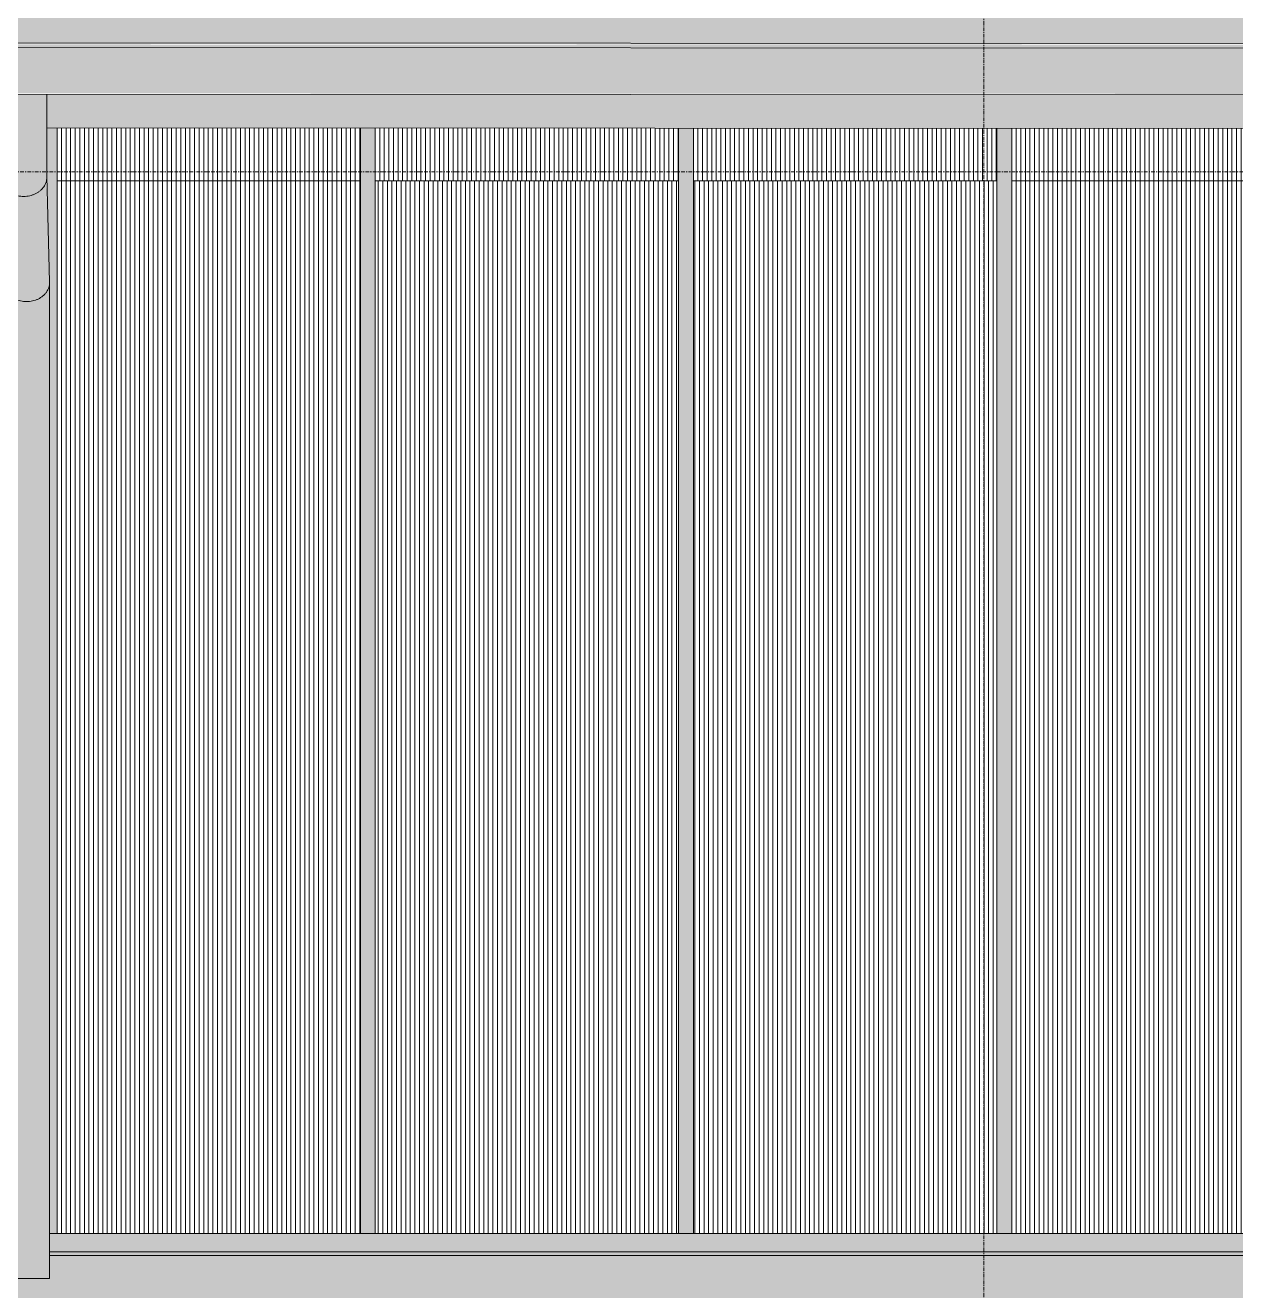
# Model space of a CAD drawing. Header units: millimetres. Extents: x -2361666 to -2009843, y -375 to 29863.
# Drawn here: x -2205802 to -2201847, y 11543 to 15679 of the extents above; entities that cross this region are included whole.
import ezdxf

# ---------------------------------------------------------------- set-up
doc = ezdxf.new("R2010")
doc.units = ezdxf.units.MM
doc.linetypes.add('AEC_Center', pattern=[24, 12, -4, 4, -4])
doc.linetypes.add('Grid Line', pattern=[21, 12, -3, 3, -3])
for name, color, linetype, lineweight in [('A-FLOR-LEVL', 51, 'Continuous', 5), ('A-GENM', 13, 'Continuous', 5), ('A-GLAZ-CURT', 52, 'Continuous', 5), ('A-GLAZ-CWMG', 51, 'Continuous', 5), ('A-ROOF', 132, 'Continuous', 5), ('P-SANR-FIXT', 6, 'Continuous', 5), ('S-BEAM', 12, 'Continuous', 5), ('S-GRID', 1, 'Continuous', 5)]:
    doc.layers.add(name, color=color, linetype=linetype, lineweight=lineweight)

# ---------------------------------------------------------------- blocks, each defined once
blk = doc.blocks.new('Downpipe - L Spreader - Default-V186-SOUTH EAST - PART A')
at = {"layer": 'P-SANR-FIXT'}
for points in [[(-966388.6, 15119.5), (-966369.2, 15121.6), (-966348.7, 15129.4), (-966335.5, 15137.9), (-966323.5, 15151), (-966315.2, 15170.5), (-966313.3, 15191.7), (-966315.1, 15453.6), (-966463.3, 15453.7), (-966461.5, 15170.5), (-966459.8, 15164.1), (-966453.4, 15151), (-966441.6, 15137.9), (-966416.8, 15124.7), (-966398.8, 15120.6)], [(-966379.4, 14775.7), (-966351.1, 14780.9), (-966335.5, 14788.2), (-966323.5, 14797.1), (-966313.1, 14809.4), (-966306.7, 14822.3), (-966304, 14838.6), (-966315.2, 15170.5), (-966316.9, 15164.1), (-966328.6, 15145.5), (-966341.9, 15133.8), (-966360, 15124.8), (-966379.4, 15120.5), (-966388.6, 15119.5), (-966408, 15121.6), (-966426.1, 15127.9), (-966441.6, 15137.9), (-966453.4, 15151), (-966461.5, 15170.5), (-966462.8, 15164.1), (-966451.6, 14822.3), (-966441.6, 14804.2), (-966426.1, 14790), (-966408, 14781), (-966398.8, 14777.8)], [(-966454, 11582.4), (-966304, 11582.4), (-966304, 14838.6), (-966306.7, 14822.3), (-966315.9, 14805.3), (-966328.6, 14792.6), (-966351.1, 14780.9), (-966369.2, 14776.8), (-966388.6, 14776.7), (-966408, 14781), (-966416.8, 14784.1), (-966432.3, 14794.1), (-966444.2, 14807.1), (-966451.6, 14822.3), (-966454, 14838.6), (-966454, 11640.3)]]:
    blk.add_hatch(color=256, dxfattribs=at).paths.add_polyline_path(points)
for p, q in [((-966463.3, 15454), (-966463.3, 15182.1)), ((-966313.3, 15182.7), (-966313.3, 15453.9)), ((-966463.3, 15180.7), (-966454, 14836.9)), ((-966304.1, 14840.3), (-966313.3, 15184.1)), ((-966454, 14838.3), (-966454, 11582.4)), ((-966304, 11582.4), (-966304, 14838.9)), ((-966454, 11582.4), (-966304, 11582.4))]:
    blk.add_line(p, q, dxfattribs=at)
for points in [[(-966313.3, 15182.4), (-966313.3, 15179.7), (-966313.8, 15174.2), (-966315.7, 15166.1), (-966318.9, 15158.3), (-966322.6, 15152.1), (-966326.1, 15147.4), (-966329.9, 15143), (-966335.3, 15137.8), (-966342.8, 15132.4), (-966351, 15127.8), (-966359.8, 15124.1), (-966372.3, 15120.6), (-966388.6, 15118.8), (-966408.3, 15120.9), (-966423.5, 15126.2), (-966434.3, 15132.4), (-966441.7, 15137.8), (-966447.1, 15143), (-966450.9, 15147.4), (-966454.3, 15152.1), (-966457.9, 15158.3), (-966461, 15166.1), (-966462.9, 15174.2), (-966463.3, 15179.7), (-966463.3, 15182.4)], [(-966304, 14838.6), (-966304.1, 14835.8), (-966304.5, 14830.2), (-966306.5, 14822.3), (-966309.7, 14814.4), (-966313.4, 14808.2), (-966316.8, 14803.6), (-966320.7, 14799.1), (-966326.1, 14794), (-966333.5, 14788.5), (-966341.7, 14783.9), (-966350.6, 14780.3), (-966363, 14776.7), (-966379.4, 14774.9), (-966399, 14777.1), (-966414.2, 14782.4), (-966425.1, 14788.5), (-966432.5, 14794), (-966437.9, 14799.1), (-966441.6, 14803.6), (-966445.1, 14808.2), (-966448.7, 14814.4), (-966451.8, 14822.3), (-966453.7, 14830.2), (-966454.1, 14835.8), (-966454, 14838.6)]]:
    blk.add_open_spline(points, degree=3, knots=[0, 0, 0, 0, 0.041667, 0.083333, 0.125, 0.166667, 0.1875, 0.208333, 0.25, 0.291667, 0.333333, 0.375, 0.416667, 0.5, 0.583333, 0.666667, 0.708333, 0.75, 0.791667, 0.8125, 0.833333, 0.875, 0.916667, 0.958333, 1, 1, 1, 1], dxfattribs=at)
blk.add_open_spline([(-966304.1, 14840.3), (-966304, 14839.9), (-966304, 14839.4), (-966304, 14838.9)], degree=3, dxfattribs=at)
blk = doc.blocks.new('MulticellPanel_Polycarbonate_Danpal_1040w - Premium Purple-V228-SOUTH EAST - PART A')
at = {"layer": 'A-GENM'}
h = blk.add_hatch(dxfattribs=at)
h.set_pattern_fill('FP_113', color=256, style=0, pattern_type=2)
h.set_pattern_definition([(90, (-928344.266, 13427.169), (-15, 9e-16), [])])
h.paths.add_polyline_path([(-928840, 11730.5), (-927848.6, 11730.5), (-927848.6, 15170.5), (-928840, 15170.5), (-928840, 11860.5)])
blk.add_line((-928840, 15170.5), (-927848.6, 15170.5), dxfattribs=at)
blk = doc.blocks.new('MulticellPanel_Polycarbonate_Danpal_1040w - Blue-V224-SOUTH EAST - PART A')
at = {"layer": 'A-GENM'}
h = blk.add_hatch(dxfattribs=at)
h.set_pattern_fill('FP_107', color=256, style=0, pattern_type=2)
h.set_pattern_definition([(90, (-915864.266, 13427.169), (-15, 9e-16), [])])
h.paths.add_polyline_path([(-916360, 11730.5), (-915368.6, 11730.5), (-915368.6, 15170.5), (-916360, 15170.5), (-916360, 11860.5)])
blk.add_line((-916360, 15170.5), (-915368.6, 15170.5), dxfattribs=at)
blk = doc.blocks.new('Rectangular Mullion - Frame_Framed Facade_Danpal_DPANMF BT1-V225-SOUTH EAST - PART A')
at = {"layer": 'A-GLAZ-CWMG'}
blk.add_hatch(color=256, dxfattribs=at).paths.add_polyline_path([(-916284.3, 11670.5), (-915344.3, 11670.5), (-915344.3, 11730.5), (-916384.3, 11730.5), (-916384.3, 11670.5), (-916375.4, 11670.5)])
for p, q in [((-916384.3, 11730.5), (-915344.3, 11730.5)), ((-916384.3, 11670.5), (-915344.3, 11670.5))]:
    blk.add_line(p, q, dxfattribs=at)
blk = doc.blocks.new('Rectangular Mullion - Frame_Framed Facade_Danpal_DPANMF BT1-V265-SOUTH EAST - PART A')
at = {"layer": 'A-GLAZ-CWMG'}
blk.add_hatch(color=256, dxfattribs=at).paths.add_polyline_path([(-965982.4, 11670.5), (-965264.3, 11670.5), (-965264.3, 11730.5), (-966304, 11730.5), (-966304, 11670.5), (-966226.6, 11670.5)])
for p, q in [((-966304.2, 11730.5), (-965264.3, 11730.5)), ((-966304.1, 11670.5), (-965264.3, 11670.5))]:
    blk.add_line(p, q, dxfattribs=at)
blk = doc.blocks.new('Rectangular Mullion - Mullion_FramedFacade_Danpal_DPAEC50-2881307-SOUTH EAST - PART A')
at = {"layer": 'A-GLAZ-CWMG'}
blk.add_hatch(color=256, dxfattribs=at).paths.add_polyline_path([(-915335.4, 11730.5), (-915320, 11730.5), (-915320, 15170.5), (-915368.6, 15170.5), (-915368.6, 11730.5), (-915344.3, 11730.5)])
for p, q in [((-915368.6, 11730.5), (-915368.6, 15170.5)), ((-915320, 15170.5), (-915320, 11730.5))]:
    blk.add_line(p, q, dxfattribs=at)
blk = doc.blocks.new('Rectangular Mullion - Mullion_FramedFacade_Danpal_DPAEC50-V273-SOUTH EAST - PART A')
at = {"layer": 'A-GLAZ-CWMG'}
blk.add_hatch(color=256, dxfattribs=at).paths.add_polyline_path([(-966295.4, 11730.5), (-966280, 11730.5), (-966280, 15170.5), (-966313, 15170.5), (-966304, 14807.1), (-966304, 11730.5)])
blk.add_line((-966280, 15170.5), (-966280, 11730.5), dxfattribs=at)
blk = doc.blocks.new('Roofs 1 - Roofs 1-2640243-SOUTH EAST - PART A')
at = {"layer": 'A-ROOF'}
for points in [[(-913424.6, 15584.3), (-913424.5, 15595.9), (-973252.8, 15618.8), (-973251.1, 15609), (-913475.9, 15584.3)], [(-913426.2, 15434.3), (-913424.6, 15584.3), (-973252.8, 15608.6), (-973251.1, 15459.1), (-913426.9, 15434.3)], [(-913424.5, 15595.9), (-913424.5, 15599.5), (-973252.7, 15624.2), (-973251.1, 15620.7), (-913475.9, 15595.9)], [(-913426.2, 15431.7), (-913426.9, 15434.3), (-973252, 15456.8), (-973251.1, 15456.5), (-913426.9, 15431.7)]]:
    blk.add_hatch(color=256, dxfattribs=at).paths.add_polyline_path(points)
for p, q in [((-913423.9, 15584.3), (-973252.8, 15609)), ((-913423.9, 15599.5), (-973252.7, 15624.2)), ((-973251.9, 15456.5), (-913423.9, 15431.7))]:
    blk.add_line(p, q, dxfattribs=at)
blk = doc.blocks.new('Structural Framing 61 - Structural Framing 1-2879215-SOUTH EAST - PART A')
at = {"layer": 'S-BEAM'}
h = blk.add_hatch(color=256, dxfattribs=at)
h.paths.add_polyline_path([(-943514.5, 11657.8), (-940350.1, 11657.8), (-940350.1, 11670.5), (-945463.8, 11670.5), (-945463.8, 11657.8), (-944002.9, 11657.8)])
h.paths.add_polyline_path([(-913427.4, 11657.8), (-913427.4, 11670.5), (-914266.4, 11670.5), (-914266.4, 11657.8), (-913475.9, 11657.8)])
h.paths.add_polyline_path([(-972820.4, 11657.8), (-971535.7, 11657.8), (-971535.7, 11670.5), (-972973.1, 11670.5), (-972973.1, 11657.8)])
h.paths.add_polyline_path([(-914416.4, 11657.8), (-914416.4, 11670.5), (-918448.2, 11670.5), (-918448.2, 11657.8), (-914452.7, 11657.8)])
h.paths.add_polyline_path([(-971385.7, 11657.8), (-966454, 11657.8), (-966454, 11670.5), (-971385.7, 11670.5)])
h.paths.add_polyline_path([(-918598.2, 11657.8), (-918598.2, 11670.5), (-922668.2, 11670.5), (-922668.2, 11657.8), (-918604.4, 11657.8)])
h.paths.add_polyline_path([(-966304, 11657.8), (-961261.2, 11657.8), (-961261.2, 11670.5), (-966304, 11670.5)])
h.paths.add_polyline_path([(-922818.2, 11657.8), (-922818.2, 11670.5), (-926816.1, 11670.5), (-926816.1, 11657.8), (-923000.3, 11657.8)])
h.paths.add_polyline_path([(-961111.2, 11657.8), (-956006.6, 11657.8), (-956006.6, 11670.5), (-961111.2, 11670.5)])
h.paths.add_polyline_path([(-926966.1, 11657.8), (-926966.1, 11670.5), (-930872.1, 11670.5), (-930872.1, 11657.8), (-927396.2, 11657.8)])
h.paths.add_polyline_path([(-931022.1, 11657.8), (-931022.1, 11670.5), (-934972, 11670.5), (-934972, 11657.8), (-931059.4, 11657.8)])
h.paths.add_polyline_path([(-955856.6, 11657.8), (-950786.6, 11657.8), (-950786.6, 11670.5), (-955856.6, 11670.5)])
h.paths.add_polyline_path([(-935122, 11657.8), (-935122, 11670.5), (-940200.1, 11670.5), (-940200.1, 11657.8), (-935211.1, 11657.8)])
h.paths.add_polyline_path([(-950636.6, 11657.8), (-945613.8, 11657.8), (-945613.8, 11670.5), (-950636.6, 11670.5)])
h = blk.add_hatch(color=256, dxfattribs=at)
h.paths.add_polyline_path([(-942537.6, 11646.4), (-940350.1, 11647.8), (-940350.1, 11657.8), (-945463.8, 11656.3), (-945463.8, 11646.4), (-943026, 11646.4)])
h.paths.add_polyline_path([(-931792.1, 11646.4), (-931022.1, 11647.3), (-931022.1, 11657.8), (-934972, 11656.3), (-934972, 11646.4), (-931975.4, 11646.4)])
h.paths.add_polyline_path([(-913427.4, 11646.4), (-913427.4, 11657.8), (-914266.4, 11656.3), (-914266.4, 11646.4), (-913475.9, 11646.4)])
h.paths.add_polyline_path([(-972973.1, 11646.4), (-971535.7, 11646.4), (-971535.7, 11657.8), (-972973.1, 11656.3), (-972973.1, 11649.4)])
h.paths.add_polyline_path([(-971385.7, 11646.4), (-966454, 11646.4), (-966454, 11657.8), (-971385.7, 11656.2), (-971385.7, 11649.3)])
h.paths.add_polyline_path([(-966304, 11646.4), (-961261.2, 11646.4), (-961261.2, 11657.8), (-966304, 11656.1), (-966304, 11649)])
h.paths.add_polyline_path([(-914416.4, 11646.4), (-914416.4, 11657.8), (-918448.2, 11656.3), (-918448.2, 11646.4), (-914452.7, 11646.4)])
h.paths.add_polyline_path([(-961111.2, 11646.4), (-956006.6, 11648.5), (-956006.6, 11657.8), (-961111.2, 11655.9), (-961111.2, 11648.8)])
h.paths.add_polyline_path([(-930872.1, 11646.4), (-926966.1, 11647.1), (-926966.1, 11657.8), (-930872.1, 11656.3), (-930872.1, 11647.3)])
h.paths.add_polyline_path([(-918598.2, 11646.4), (-918598.2, 11657.8), (-922668.2, 11656.3), (-922668.2, 11646.4), (-918604.4, 11646.4)])
h.paths.add_polyline_path([(-955856.6, 11646.4), (-950786.6, 11648.3), (-950786.6, 11657.8), (-955856.6, 11655.8), (-955856.6, 11648.5)])
h.paths.add_polyline_path([(-922818.2, 11646.4), (-922818.2, 11657.8), (-926816.1, 11656.3), (-926816.1, 11646.4), (-923000.3, 11646.4)])
h.paths.add_polyline_path([(-950636.6, 11646.4), (-945613.8, 11648), (-945613.8, 11657.8), (-950636.6, 11655.6), (-950636.6, 11648.3)])
h.paths.add_polyline_path([(-935122, 11646.4), (-935122, 11657.8), (-940200.1, 11656.3), (-940200.1, 11646.4), (-935211.1, 11646.4)])
blk.add_hatch(color=256, dxfattribs=at).paths.add_polyline_path([(-913427.4, 11493.7), (-913427.4, 11646.4), (-914266.4, 11646.4), (-914266.4, 11582.4), (-914416.4, 11582.4), (-914416.4, 11646.4), (-918448.2, 11646.4), (-918448.2, 11582.4), (-918598.2, 11582.4), (-918598.2, 11646.4), (-922668.2, 11646.4), (-922668.2, 11582.4), (-922818.2, 11582.4), (-922818.2, 11646.4), (-926816.1, 11646.4), (-926816.1, 11582.4), (-926966.1, 11582.4), (-926966.1, 11646.4), (-930872.1, 11646.4), (-930872.1, 11582.4), (-931022.1, 11582.4), (-931022.1, 11646.4), (-934972, 11646.4), (-934972, 11582.4), (-935122, 11582.4), (-935122, 11646.4), (-940200.1, 11646.4), (-940200.1, 11582.4), (-940350.1, 11582.4), (-940350.1, 11646.4), (-945463.8, 11646.4), (-945463.8, 11582.4), (-945613.8, 11582.4), (-945613.8, 11646.4), (-950636.6, 11646.4), (-950636.6, 11582.4), (-950786.6, 11582.4), (-950786.6, 11646.4), (-955856.6, 11646.4), (-955856.6, 11582.4), (-956006.6, 11582.4), (-956006.6, 11646.4), (-961111.2, 11646.4), (-961111.2, 11582.4), (-961261.2, 11582.4), (-961261.2, 11646.4), (-966304, 11646.4), (-966304, 11582.4), (-966454, 11582.4), (-966454, 11646.4), (-971385.7, 11646.4), (-971385.7, 11582.4), (-971535.7, 11582.4), (-971535.7, 11646.4), (-972973.1, 11646.4), (-972973.1, 11503.7), (-937164.8, 11501.6), (-913475.9, 11493.7)])
blk.add_line((-961261.1, 11657.8), (-966304.1, 11657.8), dxfattribs=at)
blk = doc.blocks.new('MulticellPanel_Polycarbonate_Danpal_1040w - Grey-V345-SOUTH EAST - PART A')
at = {"layer": 'A-GENM'}
h = blk.add_hatch(dxfattribs=at)
h.set_pattern_fill('FP_252', color=256, style=0, pattern_type=2)
h.set_pattern_definition([(90, (-962664.266, 15342.113), (-15, 9e-16), [])])
h.paths.add_polyline_path([(-962319.1, 15170.5), (-962168.6, 15170.5), (-962168.6, 15341.9), (-963160, 15342.3), (-963160, 15170.5), (-962563.4, 15170.5)])
blk.add_line((-962168.6, 15170.5), (-963160, 15170.5), dxfattribs=at)
blk = doc.blocks.new('MulticellPanel_Polycarbonate_Danpal_1040w - Grey-V346-SOUTH EAST - PART A')
at = {"layer": 'A-GENM'}
h = blk.add_hatch(dxfattribs=at)
h.set_pattern_fill('FP_253', color=256, style=0, pattern_type=2)
h.set_pattern_definition([(90, (-963704.266, 15342.113), (-15, 9e-16), [])])
h.paths.add_polyline_path([(-964200, 15170.5), (-963208.6, 15170.5), (-963208.6, 15342.3), (-964200, 15342.7), (-964200, 15274.2)])
blk.add_line((-963208.6, 15170.5), (-964200, 15170.5), dxfattribs=at)
blk = doc.blocks.new('MulticellPanel_Polycarbonate_Danpal_1040w - Grey-V347-SOUTH EAST - PART A')
at = {"layer": 'A-GENM'}
h = blk.add_hatch(dxfattribs=at)
h.set_pattern_fill('FP_254', color=256, style=0, pattern_type=2)
h.set_pattern_definition([(90, (-964744.266, 15342.113), (-15, 9e-16), [])])
h.paths.add_polyline_path([(-965240, 15170.5), (-964248.6, 15170.5), (-964248.6, 15342.7), (-965240, 15343.1), (-965240, 15321.7)])
blk.add_line((-964248.6, 15170.5), (-965240, 15170.5), dxfattribs=at)
blk = doc.blocks.new('MulticellPanel_Polycarbonate_Danpal_1040w - Grey-V348-SOUTH EAST - PART A')
at = {"layer": 'A-GENM'}
h = blk.add_hatch(dxfattribs=at)
h.set_pattern_fill('FP_255', color=256, style=0, pattern_type=2)
h.set_pattern_definition([(90, (-965784.266, 15342.113), (-15, 9e-16), [])])
h.paths.add_polyline_path([(-965494, 15170.5), (-965288.6, 15170.5), (-965288.6, 15343.2), (-966280, 15343.6), (-966280, 15170.5), (-965982.4, 15170.5)])
blk.add_line((-965288.6, 15170.5), (-966280, 15170.5), dxfattribs=at)
blk = doc.blocks.new('Rectangular Mullion - Mullion_FramedFacade_Danpal_DPAEC50-V394-SOUTH EAST - PART A')
at = {"layer": 'A-GLAZ-CWMG'}
blk.add_hatch(color=256, dxfattribs=at).paths.add_polyline_path([(-963208.6, 15170.5), (-963160, 15170.5), (-963160.8, 15342.3), (-963208.6, 15342.3), (-963208.6, 15219.2)])
for p, q in [((-963208.6, 15170.5), (-963208.6, 15342.3)), ((-963160, 15342.3), (-963160, 15170.5))]:
    blk.add_line(p, q, dxfattribs=at)
blk = doc.blocks.new('Rectangular Mullion - Mullion_FramedFacade_Danpal_DPAEC50-V395-SOUTH EAST - PART A')
at = {"layer": 'A-GLAZ-CWMG'}
blk.add_hatch(color=256, dxfattribs=at).paths.add_polyline_path([(-964248.6, 15170.5), (-964200, 15170.5), (-964200, 15342.7), (-964248.6, 15342.7), (-964248.6, 15219.2)])
for p, q in [((-964248.6, 15170.5), (-964248.6, 15342.7)), ((-964200, 15342.7), (-964200, 15170.5))]:
    blk.add_line(p, q, dxfattribs=at)
blk = doc.blocks.new('Rectangular Mullion - Mullion_FramedFacade_Danpal_DPAEC50-V396-SOUTH EAST - PART A')
at = {"layer": 'A-GLAZ-CWMG'}
blk.add_hatch(color=256, dxfattribs=at).paths.add_polyline_path([(-965255.4, 15170.5), (-965240, 15170.5), (-965240, 15343.1), (-965288.6, 15343.2), (-965288.6, 15170.5), (-965273.1, 15170.5)])
for p, q in [((-965288.6, 15170.5), (-965288.6, 15343.2)), ((-965240, 15343.1), (-965240, 15170.5))]:
    blk.add_line(p, q, dxfattribs=at)
blk = doc.blocks.new('Rectangular Mullion - Mullion_FramedFacade_Danpal_DPAEC50-V397-SOUTH EAST - PART A')
at = {"layer": 'A-GLAZ-CWMG'}
blk.add_hatch(color=256, dxfattribs=at).paths.add_polyline_path([(-966280, 15170.5), (-966280, 15343.6), (-966313.3, 15343.6), (-966313, 15170.5), (-966287.7, 15170.5)])
blk.add_line((-966280, 15343.6), (-966280, 15170.5), dxfattribs=at)

msp = doc.modelspace()

# ---------------------------------------------------------------- hatches: boundary and pattern name
at = {"layer": 'A-ROOF'}
h = msp.add_hatch(color=256, dxfattribs=at)
h.paths.add_polyline_path([(-2152869.8, 15321.7), (-2152869.5, 15322.3), (-2152846.1, 15322.3), (-2152845.5, 15431.7), (-2153694.3, 15431.7), (-2153694.3, 15322.1), (-2152871.3, 15321.7)])
h.paths.add_polyline_path([(-2153844.3, 15322.1), (-2153844.3, 15432.1), (-2157876.1, 15431.7), (-2157876.1, 15323.8), (-2153871.4, 15322.1)])
h.paths.add_polyline_path([(-2158026.1, 15323.8), (-2158026.1, 15433.9), (-2162096.1, 15434.3), (-2162096.1, 15325.5), (-2158511.5, 15324)])
h.paths.add_polyline_path([(-2162246.1, 15325.6), (-2162246.1, 15435.6), (-2166244, 15437.3), (-2166244, 15327.2), (-2162419, 15325.7)])
h.paths.add_polyline_path([(-2166394, 15327.3), (-2166394, 15437.3), (-2170300, 15438.9), (-2170300, 15328.9), (-2166570.7, 15327.4)])
h.paths.add_polyline_path([(-2170450, 15329), (-2170450, 15439), (-2174400, 15440.6), (-2174400, 15330.6), (-2170478.1, 15329)])
h.paths.add_polyline_path([(-2174550, 15330.7), (-2174550, 15440.7), (-2179628, 15442.8), (-2179628, 15332.8), (-2174629.8, 15330.7)])
h.paths.add_polyline_path([(-2179778, 15332.8), (-2179778, 15442.9), (-2184891.7, 15445), (-2184891.7, 15335), (-2180002.6, 15332.9)])
h.paths.add_polyline_path([(-2185041.7, 15335), (-2185041.7, 15445), (-2190064.5, 15447.1), (-2190064.5, 15337.1), (-2185131.1, 15335.1)])
h.paths.add_polyline_path([(-2190214.5, 15337.2), (-2190214.5, 15447.2), (-2195284.5, 15449.3), (-2195284.5, 15339.3), (-2190259.6, 15337.2)])
h.paths.add_polyline_path([(-2195434.5, 15339.3), (-2195434.5, 15449.3), (-2200539.1, 15451.4), (-2200539.1, 15341.4), (-2195632.4, 15339.4)])
h.paths.add_polyline_path([(-2200689.1, 15341.5), (-2200689.1, 15451.5), (-2205732, 15453.6), (-2205732, 15343.6), (-2200761, 15341.5)])
h.paths.add_polyline_path([(-2205882, 15343.6), (-2205882, 15453.7), (-2210813.6, 15455.7), (-2210813.6, 15345.7), (-2205889.5, 15343.6)])
h.paths.add_polyline_path([(-2210963.6, 15345.7), (-2210963.6, 15455.8), (-2212391.7, 15456.3), (-2212391.7, 15346.3), (-2211018, 15345.8)])
h.paths.add_polyline_path([(-2212539.7, 15346.4), (-2212539.7, 15456.4), (-2212629.7, 15456.4), (-2212629.7, 15346.4)])
h.paths.add_polyline_path([(-2152843.5, 15599.5), (-2152842.6, 15687.5), (-2152784, 15687.9), (-2152784, 15733.2), (-2212669.7, 15758), (-2212669.7, 15678.6), (-2212615.5, 15678.5), (-2212669.7, 15675.6), (-2212669.7, 15624.2), (-2152843.5, 15599.5)])

# ---------------------------------------------------------------- linework, layer by layer
at = {"layer": 'A-FLOR-LEVL', "linetype": 'AEC_Center'}
msp.add_line((-2278035.1, 15200), (-2141459.7, 15200), dxfattribs=at)
at = {"layer": 'A-ROOF'}
msp.add_line((-2200689.1, 15341.5), (-2205732, 15343.6), dxfattribs=at)
at = {"layer": 'S-GRID', "linetype": 'Grid Line'}
msp.add_line((-2202669.7, 224.7), (-2202669.7, 26143.2), dxfattribs=at)

# ---------------------------------------------------------------- block references
at = {"layer": 'A-GLAZ-CURT'}
for name, p in [('MulticellPanel_Polycarbonate_Danpal_1040w - Grey-V348-SOUTH EAST - PART A', (-1239418.7, 0)), ('MulticellPanel_Polycarbonate_Danpal_1040w - Grey-V347-SOUTH EAST - PART A', (-1239418.7, 0)), ('MulticellPanel_Polycarbonate_Danpal_1040w - Grey-V346-SOUTH EAST - PART A', (-1239418.7, 0)), ('MulticellPanel_Polycarbonate_Danpal_1040w - Grey-V345-SOUTH EAST - PART A', (-1239418.7, 0)), ('MulticellPanel_Polycarbonate_Danpal_1040w - Blue-V224-SOUTH EAST - PART A', (-1289338.7, 0)), ('MulticellPanel_Polycarbonate_Danpal_1040w - Blue-V224-SOUTH EAST - PART A', (-1288298.7, 0)), ('MulticellPanel_Polycarbonate_Danpal_1040w - Premium Purple-V228-SOUTH EAST - PART A', (-1274778.7, 0)), ('MulticellPanel_Polycarbonate_Danpal_1040w - Premium Purple-V228-SOUTH EAST - PART A', (-1273738.7, 0))]:
    msp.add_blockref(name, p, dxfattribs=at)
at = {"layer": 'A-GLAZ-CWMG'}
for name, p in [('Rectangular Mullion - Mullion_FramedFacade_Danpal_DPAEC50-V397-SOUTH EAST - PART A', (-1239418.7, 0)), ('Rectangular Mullion - Mullion_FramedFacade_Danpal_DPAEC50-V396-SOUTH EAST - PART A', (-1239418.7, 0)), ('Rectangular Mullion - Mullion_FramedFacade_Danpal_DPAEC50-V395-SOUTH EAST - PART A', (-1239418.7, 0)), ('Rectangular Mullion - Mullion_FramedFacade_Danpal_DPAEC50-V394-SOUTH EAST - PART A', (-1239418.7, 0)), ('Rectangular Mullion - Mullion_FramedFacade_Danpal_DPAEC50-V273-SOUTH EAST - PART A', (-1239418.7, 0)), ('Rectangular Mullion - Mullion_FramedFacade_Danpal_DPAEC50-2881307-SOUTH EAST - PART A', (-1289338.7, 0)), ('Rectangular Mullion - Mullion_FramedFacade_Danpal_DPAEC50-2881307-SOUTH EAST - PART A', (-1288298.7, 0)), ('Rectangular Mullion - Mullion_FramedFacade_Danpal_DPAEC50-2881307-SOUTH EAST - PART A', (-1287258.7, 0)), ('Rectangular Mullion - Frame_Framed Facade_Danpal_DPANMF BT1-V265-SOUTH EAST - PART A', (-1239418.7, 0)), ('Rectangular Mullion - Frame_Framed Facade_Danpal_DPANMF BT1-V225-SOUTH EAST - PART A', (-1288298.7, 0)), ('Rectangular Mullion - Frame_Framed Facade_Danpal_DPANMF BT1-V225-SOUTH EAST - PART A', (-1287258.7, 0)), ('Rectangular Mullion - Frame_Framed Facade_Danpal_DPANMF BT1-V225-SOUTH EAST - PART A', (-1286218.7, 0))]:
    msp.add_blockref(name, p, dxfattribs=at)
at = {"layer": 'A-ROOF'}
msp.add_blockref('Roofs 1 - Roofs 1-2640243-SOUTH EAST - PART A', (-1239418.7, 0), dxfattribs=at)
at = {"layer": 'P-SANR-FIXT'}
msp.add_blockref('Downpipe - L Spreader - Default-V186-SOUTH EAST - PART A', (-1239418.7, 0), dxfattribs=at)
at = {"layer": 'S-BEAM'}
msp.add_blockref('Structural Framing 61 - Structural Framing 1-2879215-SOUTH EAST - PART A', (-1239418.7, 0), dxfattribs=at)

doc.saveas('drawing.dxf')
